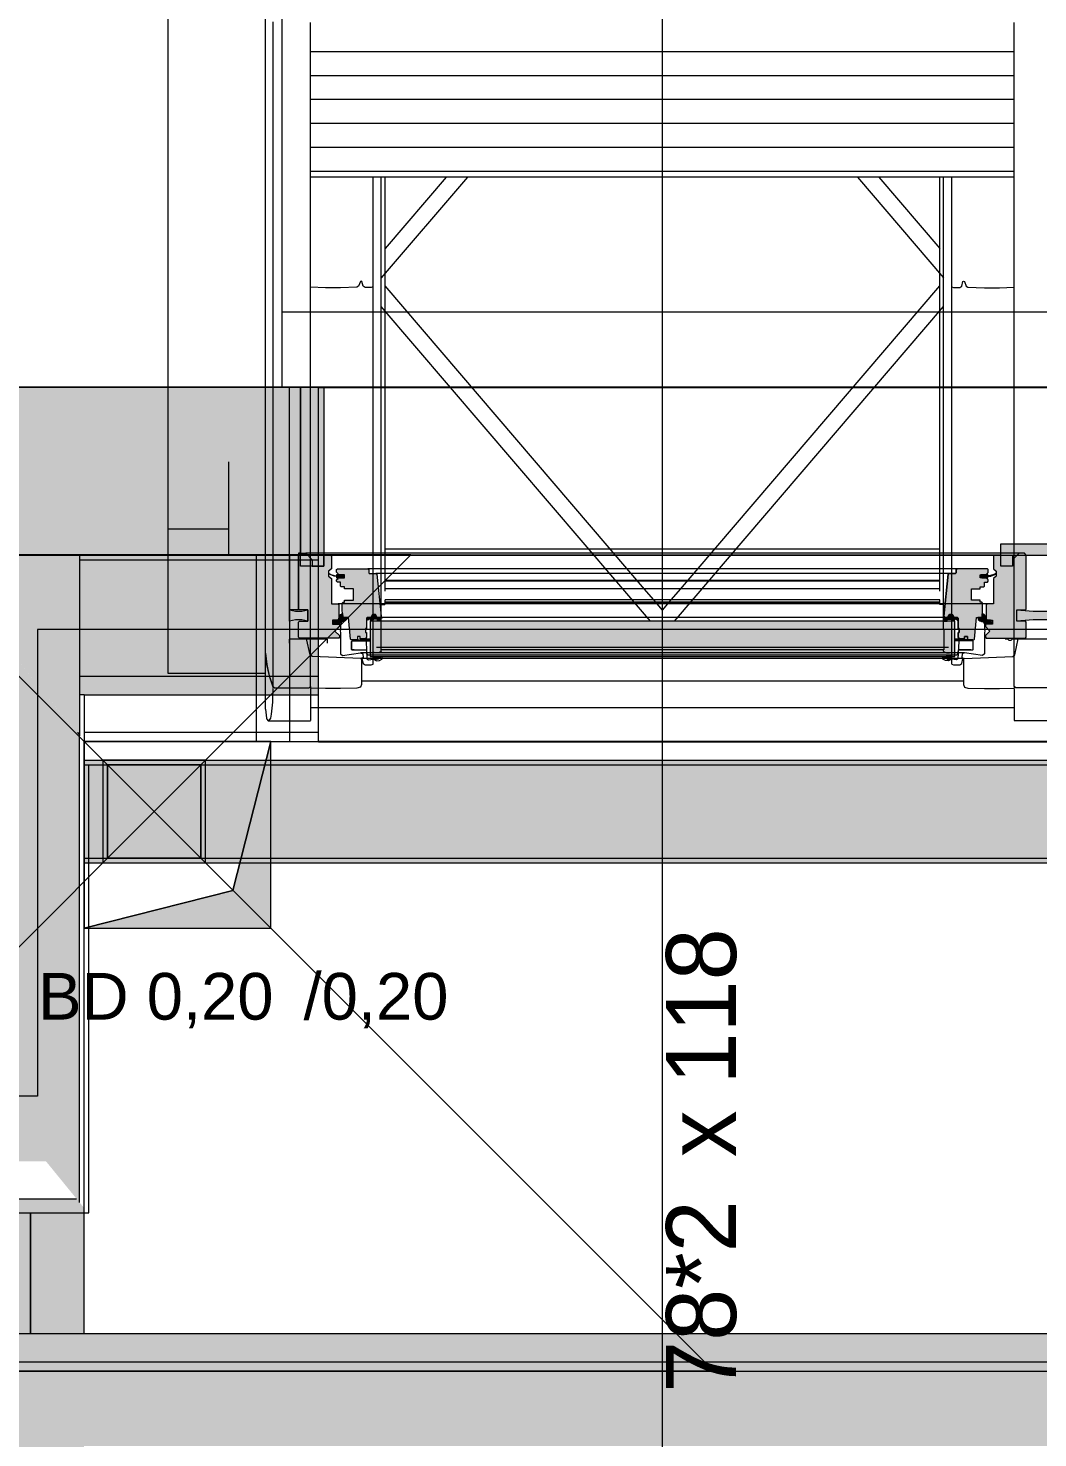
# Model space of a CAD drawing. Header units: metres. Extents: x -4 to 206, y -18 to 45.
# Drawn here: x 42.905 to 43.987, y -11.83 to -10.319 of the extents above; entities that cross this region are included whole.
import ezdxf

# ---------------------------------------------------------------- set-up
doc = ezdxf.new("R2010")
doc.units = ezdxf.units.M
doc.header["$MEASUREMENT"] = 0
for name, pattern in [('Achse', [0.004, 0.002, -0.001, 0, -0.001]), ('Baufluchtlinie', [0.013, 0.008, -0.005]), ('Grenzlinie', [0.008, 0.003, -0.005]), ('Schnittlinie', [0.006, 0.003, -0.0015, 0, -0.0015]), ('Strichlinie eng', [0.002, 0.0015, -0.0005]), ('UNSICHTBAR', [0.4, 0, -0.4])]:
    doc.linetypes.add(name, pattern=pattern)
for name, color, linetype in [('2._1.DG PP STG2_5_110 Wand Aussen', 7, 'Continuous'), ('2._1.DG PP STG2_5_140 Brüstung', 7, 'Continuous'), ('2._1.DG PP STG2_5_210 Decke', 7, 'Continuous'), ('2._1.DG PP STG2_5_220 Bodenaufbau', 7, 'Continuous'), ('2._1.DG PP STG2_5_220 Bodenaufbau - Außen_ Gefälle', 7, 'Continuous'), ('2._1.DG PP STG2_5_221 Bodenaufbau - Abdichtung', 7, 'Continuous'), ('2._1.DG PP STG2_5_221 Bodenaufbau - Terrassenbelag', 7, 'Continuous'), ('2._1.DG PP STG2_5_270 Deckendurchbruchsymbol', 7, 'Continuous'), ('2._1.DG PP STG2_5_310 Dachkonstruktion massiv', 7, 'Continuous'), ('2._1.DG PP STG2_5_325 Dachfenster', 7, 'Continuous'), ('2._1.DG PP STG2_5_611 Entwässerung', 7, 'Continuous')]:
    doc.layers.add(name, color=color, linetype=linetype)
doc.styles.add('ERSTELLTER_STIL_1', font='arial.ttf')
doc.styles.add('ERSTELLTER_STIL_2', font='')
doc.styles.get('ERSTELLTER_STIL_2').set_extended_font_data('Eurostile')

msp = doc.modelspace()

# ---------------------------------------------------------------- hatches: boundary and pattern name
at = {"layer": '2._1.DG PP STG2_5_110 Wand Aussen', "linetype": 'Continuous', "lineweight": 13, "true_color": 0x3f7f02}
msp.add_hatch(color=76, dxfattribs=at).paths.add_polyline_path([(42.835, -10.7037), (42.835, -10.8837), (43.2161, -10.8837), (43.2161, -10.7037)])
at = {"layer": '2._1.DG PP STG2_5_110 Wand Aussen', "linetype": 'Continuous', "lineweight": 13, "true_color": 0xff6400}
for points in [[(42.96, -10.8837), (42.84, -10.8837), (42.84, -10.8887), (42.96, -10.8887)], [(42.96, -10.8887), (42.84, -10.8887), (42.84, -10.9305), (42.9079, -11.0137), (42.96, -11.0137)], [(42.96, -11.0137), (43.2161, -11.0137), (43.2161, -10.8887), (42.96, -10.8887)], [(42.96, -11.5776), (42.96, -11.0776), (42.84, -10.9305), (42.84, -11.4305)], [(42.96, -11.0137), (42.9079, -11.0137), (42.9242, -11.0337), (42.96, -11.0337)], [(42.96, -11.0137), (42.96, -11.0337), (43.2161, -11.0337), (43.2161, -11.0137)], [(42.96, -11.0337), (42.9242, -11.0337), (42.9569, -11.0737), (42.96, -11.0737)], [(42.96, -11.0737), (42.9569, -11.0737), (42.96, -11.0776)], [(42.84, -11.5137), (42.9079, -11.5137), (42.84, -11.4305)], [(42.84, -11.5337), (42.9242, -11.5337), (42.9079, -11.5137), (42.84, -11.5137)]]:
    msp.add_hatch(color=30, dxfattribs=at).paths.add_polyline_path(points)
at = {"layer": '2._1.DG PP STG2_5_110 Wand Aussen', "linetype": 'Continuous', "lineweight": 0, "true_color": 0x373737}
msp.add_hatch(color=250, dxfattribs=at).paths.add_polyline_path([(42.96, -10.8887), (43.2161, -10.8887), (43.2161, -10.8837), (42.96, -10.8837)])
at = {"layer": '2._1.DG PP STG2_5_140 Brüstung', "linetype": 'Continuous', "lineweight": 13, "true_color": 0xb85600}
for points in [[(42.9569, -11.5737), (42.845, -11.5737), (42.845, -11.5837), (42.965, -11.5837)], [(42.965, -12.5143), (42.965, -11.5837), (42.845, -11.5837), (42.845, -12.5315)], [(48.165, -11.7187), (42.965, -11.7187), (42.965, -11.8387), (48.165, -11.8387)]]:
    msp.add_hatch(color=32, dxfattribs=at).paths.add_polyline_path(points)
at = {"layer": '2._1.DG PP STG2_5_270 Deckendurchbruchsymbol', "linetype": 'Continuous', "lineweight": 0, "true_color": 0x000000}
msp.add_hatch(color=18, dxfattribs=at).paths.add_polyline_path([(42.965, -11.2837), (43.165, -11.2837), (43.165, -11.0837), (43.1246, -11.2433)])
at = {"layer": '2._1.DG PP STG2_5_325 Dachfenster', "linetype": 'Continuous', "lineweight": 13, "true_color": 0x3f7f02}
msp.add_hatch(color=76, dxfattribs=at).paths.add_polyline_path([(43.1499, -10.8837), (43.185, -10.8837), (43.185, -10.7037), (43.1499, -10.7037)])
at = {"layer": '2._1.DG PP STG2_5_325 Dachfenster', "linetype": 'Continuous', "lineweight": 13, "true_color": 0xffaa00}
msp.add_hatch(color=40, dxfattribs=at).paths.add_polyline_path([(43.1971, -10.8817), (43.1971, -10.7837), (43.1971, -10.7037), (43.185, -10.7037), (43.185, -10.9426), (43.195, -10.9426), (43.195, -10.8817)])
at = {"layer": '2._1.DG PP STG2_5_325 Dachfenster', "linetype": 'Continuous', "lineweight": 0, "true_color": 0xfde9f1}
for points in [[(43.2221, -10.8957), (43.2221, -10.7837), (43.2221, -10.7037), (43.1971, -10.7037), (43.1971, -10.7837), (43.1971, -10.8957)], [(43.9477, -10.8958), (43.9602, -10.8958), (43.9602, -10.8842), (44.0398, -10.8842), (44.0398, -10.8958), (44.0523, -10.8958), (44.0523, -10.8717), (43.9477, -10.8717)]]:
    msp.add_hatch(color=7, dxfattribs=at).paths.add_polyline_path(points)
at = {"layer": '2._1.DG PP STG2_5_325 Dachfenster', "linetype": 'Continuous', "lineweight": 0, "true_color": 0x373737}
msp.add_hatch(color=250, dxfattribs=at).paths.add_polyline_path([(43.1499, -10.8837), (43.1499, -10.8887), (43.185, -10.8887), (43.185, -10.8837)])
at = {"layer": '2._1.DG PP STG2_5_325 Dachfenster', "linetype": 'Continuous', "lineweight": 13, "true_color": 0xff6400}
for points in [[(43.1499, -11.0137), (43.185, -11.0137), (43.185, -10.8887), (43.1499, -10.8887)], [(43.1499, -11.0337), (43.185, -11.0337), (43.185, -11.0137), (43.1499, -11.0137)]]:
    msp.add_hatch(color=30, dxfattribs=at).paths.add_polyline_path(points)
at = {"layer": '2._1.DG PP STG2_5_325 Dachfenster', "linetype": 'Continuous', "lineweight": 0, "true_color": 0xe7d9c5}
for points in [[(43.195, -10.9555), (43.195, -10.9718), (43.1959, -10.9727), (43.2379, -10.9727), (43.2388, -10.9718), (43.2388, -10.9701), (43.2339, -10.9652), (43.2388, -10.9603), (43.2388, -10.9587), (43.2379, -10.9578), (43.2311, -10.9578), (43.2311, -10.9535), (43.2372, -10.9535), (43.2381, -10.9526), (43.2381, -10.937), (43.2372, -10.9361), (43.2301, -10.9361), (43.2301, -10.9088), (43.2271, -10.9062), (43.2271, -10.901), (43.2301, -10.8984), (43.2301, -10.8846), (43.2292, -10.8837), (43.2221, -10.8837), (43.2221, -10.8957), (43.2096, -10.8957), (43.2096, -10.8887), (43.2026, -10.8817), (43.197, -10.8817), (43.195, -10.8837), (43.195, -10.9417), (43.1959, -10.9426), (43.205, -10.9426), (43.205, -10.9546), (43.1959, -10.9546)], [(43.975, -10.9555), (43.9741, -10.9546), (43.965, -10.9546), (43.965, -10.9426), (43.9741, -10.9426), (43.975, -10.9417), (43.975, -10.8837), (43.973, -10.8817), (43.9674, -10.8817), (43.9604, -10.8887), (43.9604, -10.8957), (43.9479, -10.8957), (43.9479, -10.8837), (43.9408, -10.8837), (43.9399, -10.8846), (43.9399, -10.8984), (43.9429, -10.901), (43.9429, -10.9062), (43.9399, -10.9088), (43.9399, -10.9361), (43.9328, -10.9361), (43.9319, -10.937), (43.9319, -10.9526), (43.9328, -10.9535), (43.9389, -10.9535), (43.9389, -10.9578), (43.9321, -10.9578), (43.9312, -10.9587), (43.9312, -10.9603), (43.9361, -10.9652), (43.9312, -10.9701), (43.9312, -10.9718), (43.9321, -10.9727), (43.9741, -10.9727), (43.975, -10.9718)], [(43.2359, -10.9026), (43.2372, -10.9039), (43.2372, -10.9048), (43.2443, -10.9048), (43.2443, -10.908), (43.2372, -10.908), (43.2372, -10.9089), (43.2357, -10.9104), (43.2357, -10.9119), (43.2366, -10.9128), (43.2398, -10.9128), (43.2398, -10.917), (43.2407, -10.9178), (43.2443, -10.9178), (43.2443, -10.9199), (43.2537, -10.9199), (43.2537, -10.9322), (43.2443, -10.9322), (43.2443, -10.9343), (43.2427, -10.9343), (43.2418, -10.9352), (43.2418, -10.9429), (43.2423, -10.9498), (43.2432, -10.9506), (43.2484, -10.9506), (43.2505, -10.9738), (43.2513, -10.9746), (43.2581, -10.9746), (43.2581, -10.9711), (43.2611, -10.9711), (43.2611, -10.9736), (43.2668, -10.9736), (43.2678, -10.9716), (43.2678, -10.9666), (43.2668, -10.9666), (43.2668, -10.9626), (43.2678, -10.9626), (43.2678, -10.9515), (43.2687, -10.9506), (43.2731, -10.9506), (43.2731, -10.9496), (43.2743, -10.9476), (43.2774, -10.9476), (43.2786, -10.9496), (43.2786, -10.9506), (43.2823, -10.9506), (43.2835, -10.9493), (43.2788, -10.9042), (43.2779, -10.9034), (43.2707, -10.9034), (43.2701, -10.9028), (43.2701, -10.8993), (43.2692, -10.8984), (43.2366, -10.8984), (43.2357, -10.8993), (43.2357, -10.9021)], [(43.9341, -10.9026), (43.9343, -10.9021), (43.9343, -10.8993), (43.9334, -10.8984), (43.9008, -10.8984), (43.8999, -10.8993), (43.8999, -10.9028), (43.8993, -10.9034), (43.8921, -10.9034), (43.8912, -10.9042), (43.8865, -10.9493), (43.8877, -10.9506), (43.8914, -10.9506), (43.8914, -10.9496), (43.8926, -10.9476), (43.8957, -10.9476), (43.8969, -10.9496), (43.8969, -10.9506), (43.9013, -10.9506), (43.9022, -10.9515), (43.9022, -10.9626), (43.9032, -10.9626), (43.9032, -10.9666), (43.9022, -10.9666), (43.9022, -10.9716), (43.9032, -10.9736), (43.9089, -10.9736), (43.9089, -10.9711), (43.9119, -10.9711), (43.9119, -10.9746), (43.9187, -10.9746), (43.9195, -10.9738), (43.9216, -10.9506), (43.9268, -10.9506), (43.9277, -10.9498), (43.9282, -10.9429), (43.9282, -10.9352), (43.9273, -10.9343), (43.9257, -10.9343), (43.9257, -10.9322), (43.9163, -10.9322), (43.9163, -10.9199), (43.9257, -10.9199), (43.9257, -10.9178), (43.9293, -10.9178), (43.9302, -10.917), (43.9302, -10.9128), (43.9334, -10.9128), (43.9343, -10.9119), (43.9343, -10.9104), (43.9328, -10.9089), (43.9328, -10.908), (43.9257, -10.908), (43.9257, -10.9048), (43.9328, -10.9048), (43.9328, -10.9039)]]:
    msp.add_hatch(color=254, dxfattribs=at).paths.add_polyline_path(points)
at = {"layer": '2._1.DG PP STG2_5_325 Dachfenster', "linetype": 'Continuous', "lineweight": 0, "true_color": 0xfed4e5}
for points in [[(43.2372, -10.9048), (43.2372, -10.9042), (43.2361, -10.9044), (43.2361, -10.906), (43.2332, -10.9055), (43.2296, -10.9044), (43.2276, -10.9033), (43.2271, -10.9034), (43.2294, -10.905), (43.2331, -10.9062), (43.2361, -10.9068), (43.2361, -10.9084), (43.2372, -10.9086), (43.2372, -10.908), (43.2426, -10.908), (43.2439, -10.9056), (43.2435, -10.9048)], [(43.9328, -10.9048), (43.9265, -10.9048), (43.9261, -10.9056), (43.9274, -10.908), (43.9328, -10.908), (43.9328, -10.9086), (43.9339, -10.9084), (43.9339, -10.9068), (43.9369, -10.9062), (43.9406, -10.905), (43.9427, -10.9037), (43.9427, -10.9032), (43.9404, -10.9044), (43.9368, -10.9055), (43.9339, -10.906), (43.9339, -10.9044), (43.9328, -10.9042)], [(43.185, -10.9426), (43.185, -10.9546), (43.1917, -10.9533), (43.1984, -10.9533), (43.205, -10.9546), (43.205, -10.9426), (43.1984, -10.9439), (43.1917, -10.9439)], [(43.2469, -10.9506), (43.2432, -10.9506), (43.2423, -10.9498), (43.2421, -10.9464), (43.2402, -10.9474), (43.2388, -10.9494), (43.2381, -10.9519), (43.2381, -10.9526), (43.2372, -10.9535), (43.2332, -10.9535), (43.2317, -10.9561), (43.2322, -10.9569), (43.2405, -10.9569), (43.2405, -10.9558), (43.2411, -10.9553), (43.2428, -10.955), (43.2449, -10.9544), (43.2464, -10.9528)], [(43.2688, -10.9536), (43.2704, -10.9517), (43.2709, -10.9517), (43.2724, -10.9546), (43.2732, -10.9528), (43.2742, -10.9546), (43.2751, -10.9524), (43.2796, -10.9523), (43.2796, -10.9532), (43.2795, -10.9537), (43.2795, -10.9545), (43.283, -10.9546), (43.2832, -10.954), (43.2831, -10.9532), (43.2828, -10.9525), (43.2828, -10.9517), (43.2842, -10.9514), (43.2843, -10.9507), (43.2823, -10.9506), (43.2786, -10.9506), (43.2786, -10.9496), (43.2774, -10.9476), (43.2743, -10.9476), (43.2731, -10.9496), (43.2731, -10.9506), (43.2703, -10.9506), (43.2683, -10.9533)], [(43.9012, -10.9536), (43.9017, -10.9535), (43.9, -10.9508), (43.8969, -10.9506), (43.8969, -10.9496), (43.8957, -10.9476), (43.8926, -10.9476), (43.8914, -10.9496), (43.8914, -10.9506), (43.8877, -10.9506), (43.886, -10.9503), (43.8857, -10.9513), (43.887, -10.9516), (43.8872, -10.9525), (43.8869, -10.9532), (43.8868, -10.954), (43.8869, -10.9545), (43.8903, -10.9546), (43.8905, -10.9537), (43.8904, -10.9532), (43.8902, -10.9527), (43.8946, -10.9523), (43.8958, -10.9546), (43.8964, -10.9528), (43.8976, -10.9546), (43.8991, -10.9517)], [(43.9231, -10.9506), (43.9236, -10.9528), (43.9251, -10.9544), (43.9272, -10.955), (43.9289, -10.9553), (43.9295, -10.9558), (43.9295, -10.9569), (43.9378, -10.9569), (43.9383, -10.9561), (43.9368, -10.9535), (43.9328, -10.9535), (43.9319, -10.9526), (43.9319, -10.9519), (43.9312, -10.9494), (43.9298, -10.9474), (43.9279, -10.9464), (43.9277, -10.9498), (43.9268, -10.9506)], [(43.965, -10.9426), (43.965, -10.9546), (43.9825, -10.9533), (44, -10.9533), (44, -10.9439), (43.9825, -10.9439)], [(43.2806, -10.9944), (43.2808, -10.9925), (43.2752, -10.9925), (43.2753, -10.9944), (43.2762, -10.9955), (43.278, -10.996), (43.2797, -10.9955)], [(43.8894, -10.9944), (43.8903, -10.9955), (43.892, -10.996), (43.8938, -10.9955), (43.8947, -10.9944), (43.8948, -10.9925), (43.8892, -10.9925)]]:
    msp.add_hatch(color=254, dxfattribs=at).paths.add_polyline_path(points)
at = {"layer": '2._1.DG PP STG2_5_325 Dachfenster', "linetype": 'Continuous', "lineweight": 13}
msp.add_hatch(color=4, dxfattribs=at).paths.add_polyline_path([(43.8983, -10.9545), (43.2717, -10.9545), (43.2717, -10.9925), (43.8983, -10.9925)])
at = {"layer": '2._1.DG PP STG2_5_611 Entwässerung', "linetype": 'Continuous', "lineweight": 0, "true_color": 0xffffff}
for points in [[(42.965, -11.1037), (42.965, -11.1087), (45.815, -11.1087), (45.815, -11.1037)], [(42.965, -11.1087), (42.965, -11.2087), (45.815, -11.2087), (45.815, -11.1087)], [(42.965, -11.2087), (42.965, -11.2137), (45.815, -11.2137), (45.815, -11.2087)]]:
    msp.add_hatch(color=7, dxfattribs=at).paths.add_polyline_path(points)

# ---------------------------------------------------------------- linework, layer by layer
at = {"layer": '2._1.DG PP STG2_5_110 Wand Aussen', "color": 7, "linetype": 'Continuous', "lineweight": 18, "ltscale": 1000}
for p, q in [((43.2161, -10.8837), (43.2161, -10.7037)), ((43.2161, -10.8837), (43.2161, -10.7037)), ((42.96, -10.8837), (42.84, -10.8837)), ((42.96, -10.8837), (42.84, -10.8837)), ((42.96, -10.8837), (43.2161, -10.8837))]:
    msp.add_line(p, q, dxfattribs=at)
at = {"layer": '2._1.DG PP STG2_5_110 Wand Aussen', "color": 7, "linetype": 'Continuous', "lineweight": 25, "ltscale": 1000}
for p, q in [((43.2161, -10.7037), (44.8731, -10.7037)), ((43.2161, -11.0837), (44.8731, -11.0837))]:
    msp.add_line(p, q, dxfattribs=at)
at = {"layer": '2._1.DG PP STG2_5_110 Wand Aussen', "color": 7, "linetype": 'Continuous', "lineweight": 13, "ltscale": 1000}
for p, q in [((42.96, -10.8837), (42.96, -10.8887)), ((42.96, -10.8837), (42.96, -10.8887)), ((42.96, -10.8887), (42.96, -11.0137)), ((42.96, -10.8887), (43.2161, -10.8887)), ((42.96, -10.8887), (42.96, -11.0137)), ((43.2161, -10.8887), (43.2161, -10.8837)), ((43.2161, -10.8887), (43.2161, -10.8837)), ((43.2161, -11.0137), (43.2161, -10.8887)), ((43.2161, -11.0137), (43.2161, -10.8887)), ((42.96, -11.0137), (42.96, -11.0337)), ((42.96, -11.0137), (42.96, -11.0337)), ((43.2161, -11.0337), (43.2161, -11.0137)), ((43.2161, -11.0337), (43.2161, -11.0137)), ((42.965, -11.0337), (42.96, -11.0337)), ((42.96, -11.0337), (42.96, -11.0737)), ((42.965, -11.0337), (42.96, -11.0337)), ((42.965, -11.0337), (42.965, -11.0737)), ((42.965, -11.0337), (43.2161, -11.0337)), ((42.965, -11.0337), (42.965, -11.0737)), ((43.2161, -11.0737), (43.2161, -11.0337)), ((43.2161, -11.0737), (43.2161, -11.0337)), ((42.96, -11.0737), (42.96, -11.0776)), ((42.965, -11.0737), (42.965, -11.0837)), ((42.965, -11.0737), (43.2161, -11.0737)), ((42.965, -11.0737), (42.965, -11.0837)), ((43.2161, -11.0837), (43.2161, -11.0737)), ((43.2161, -11.0837), (43.2161, -11.0737)), ((42.96, -11.5776), (42.96, -11.0776)), ((42.845, -11.5737), (42.9569, -11.5737))]:
    msp.add_line(p, q, dxfattribs=at)
at = {"layer": '2._1.DG PP STG2_5_110 Wand Aussen', "color": 1, "linetype": 'Strichlinie eng', "lineweight": 0, "ltscale": 1000}
msp.add_line((42.96, -11.0137), (43.2161, -11.0137), dxfattribs=at)
at = {"layer": '2._1.DG PP STG2_5_110 Wand Aussen', "color": 7, "linetype": 'Baufluchtlinie', "lineweight": 13, "ltscale": 1000}
msp.add_line((42.965, -11.5837), (42.965, -11.5837), dxfattribs=at)
msp.add_line((42.965, -11.5837), (42.965, -11.5837), dxfattribs=at)
at = {"layer": '2._1.DG PP STG2_5_110 Wand Aussen', "color": 7, "linetype": 'Continuous', "lineweight": 18, "ltscale": 1000, "flags": 128}
msp.add_lwpolyline([(43.2161, -10.7037), (42.655, -10.7037)], dxfattribs=at)
at = {"layer": '2._1.DG PP STG2_5_110 Wand Aussen', "color": 7, "linetype": 'Continuous', "lineweight": 13, "ltscale": 1000, "flags": 128}
for points in [[(42.965, -11.0837), (43.2161, -11.0837)], [(42.965, -11.5837), (42.965, -11.0837)]]:
    msp.add_lwpolyline(points, dxfattribs=at)
at = {"layer": '2._1.DG PP STG2_5_140 Brüstung', "color": 7, "linetype": 'Baufluchtlinie', "lineweight": 13, "ltscale": 1000, "flags": 128}
for points in [[(42.965, -11.7187), (42.965, -11.5837)], [(48.165, -11.7187), (42.965, -11.7187)]]:
    msp.add_lwpolyline(points, dxfattribs=at)
at = {"layer": '2._1.DG PP STG2_5_210 Decke', "color": 7, "linetype": 'Continuous', "lineweight": 13, "ltscale": 1000, "true_color": 0xf4f4f4, "flags": 128}
for points in [[(33.485, -1.9936), (33.4967, -11.3837), (42.835, -11.3837), (42.835, -10.8837), (45.685, -10.8837), (45.685, -9.9837), (52.0258, -9.9837), (52.06, -1.993), (52.0632, -1.4987), (45.765, -1.4987), (45.765, -3.9237), (43.155, -3.9237), (43.155, -5.8737), (41.175, -5.8737), (41.175, -3.9237), (38.605, -3.9237), (38.605, -1.4987), (33.485, -1.4987)], [(33.7568, -11.4636), (33.759, -13.2537), (37.385, -13.2537), (37.385, -12.6087), (42.5891, -12.6087), (42.885, -12.5662), (42.885, -11.7587), (48.205, -11.7587), (48.205, -11.1337), (51.7609, -11.1337), (51.7654, -10.0637), (45.765, -10.0637), (45.765, -10.9637), (42.915, -10.9637), (42.915, -11.4636)]]:
    msp.add_lwpolyline(points, close=True, dxfattribs=at)
at = {"layer": '2._1.DG PP STG2_5_220 Bodenaufbau', "color": 7, "linetype": 'Continuous', "lineweight": 13, "ltscale": 1000, "true_color": 0xf4f4f4, "flags": 128}
msp.add_lwpolyline([(38.425, -1.6787), (33.6646, -1.6787), (33.6765, -11.2037), (42.655, -11.2037), (42.655, -10.7037), (45.505, -10.7037), (45.505, -9.8037), (51.8466, -9.8037), (51.8814, -1.6787), (45.945, -1.6787), (45.945, -4.1037), (43.335, -4.1037), (43.335, -6.0537), (40.995, -6.0537), (40.995, -4.1037), (38.425, -4.1037)], close=True, dxfattribs=at)
at = {"layer": '2._1.DG PP STG2_5_220 Bodenaufbau - Außen_ Gefälle', "color": 7, "linetype": 'Continuous', "lineweight": 13, "ltscale": 1000, "true_color": 0xf4f4f4, "flags": 128}
for points in [[(33.7568, -11.4637), (33.759, -13.2137), (37.345, -13.2137), (37.345, -12.5687), (39.935, -12.5687), (39.935, -12.5987), (42.3187, -12.5987), (42.875, -12.5188), (42.875, -11.7487), (45.815, -11.7487), (48.195, -11.7487), (48.195, -11.1237), (51.7609, -11.1237), (51.7654, -10.0637), (45.765, -10.0637), (45.765, -10.9637), (42.915, -10.9637), (42.915, -11.4637)], [(33.759, -13.2437), (37.145, -13.2437), (37.145, -12.5987), (39.935, -12.5987), (42.389, -12.5987), (42.875, -12.5289), (42.875, -11.7487), (45.815, -11.7487), (48.195, -11.7487), (48.195, -11.1237), (51.7609, -11.1237), (51.7654, -10.0637), (45.765, -10.0637), (45.765, -10.9637), (42.915, -10.9637), (42.915, -11.4636), (33.7568, -11.4636)]]:
    msp.add_lwpolyline(points, close=True, dxfattribs=at)
at = {"layer": '2._1.DG PP STG2_5_221 Bodenaufbau - Abdichtung', "color": 171, "linetype": 'Schnittlinie', "lineweight": 13, "ltscale": 1000, "true_color": 0x6c6cff, "flags": 128}
for points in [[(43.3153, -10.8834), (42.835, -10.8834)], [(42.835, -10.8837), (43.315, -10.8837)], [(43.04, -11.1587), (43.315, -10.8837)], [(43.315, -10.8837), (43.04, -11.1587)], [(43.315, -10.8837), (45.685, -10.8837)], [(43.04, -11.1587), (42.835, -10.9537)], [(42.835, -10.9537), (43.04, -11.1587)], [(42.835, -11.3637), (43.04, -11.1587)], [(43.04, -11.1587), (42.835, -11.3637)], [(43.64, -11.7587), (43.04, -11.1587)], [(43.04, -11.1587), (43.64, -11.7587)], [(43.64, -11.7587), (42.885, -11.7587)], [(47.147, -11.7587), (43.64, -11.7587)]]:
    msp.add_lwpolyline(points, dxfattribs=at)
at = {"layer": '2._1.DG PP STG2_5_221 Bodenaufbau - Terrassenbelag', "color": 7, "linetype": 'Continuous', "lineweight": 18, "ltscale": 1000, "flags": 128}
for points in [[(42.97, -11.1087), (45.82, -11.1087)], [(42.97, -11.5887), (42.97, -11.1087)], [(41.4963, -11.5887), (42.9075, -11.5887)], [(42.9075, -11.7187), (42.9075, -11.5887)], [(42.9075, -11.5887), (42.97, -11.5887)], [(42.9075, -11.5887), (42.9075, -11.7187)], [(42.9075, -11.7187), (42.845, -11.7187)], [(47.147, -11.7187), (42.9075, -11.7187)]]:
    msp.add_lwpolyline(points, dxfattribs=at)
at = {"layer": '2._1.DG PP STG2_5_270 Deckendurchbruchsymbol', "color": 7, "linetype": 'Continuous', "lineweight": 13, "ltscale": 1000, "flags": 128}
for points in [[(43.1246, -11.2433), (43.165, -11.0837), (42.965, -11.0837), (42.965, -11.2837)], [(42.965, -11.2837), (43.165, -11.2837), (43.165, -11.0837), (43.1246, -11.2433)]]:
    msp.add_lwpolyline(points, close=True, dxfattribs=at)
at = {"layer": '2._1.DG PP STG2_5_310 Dachkonstruktion massiv', "color": 8, "linetype": 'Schnittlinie', "lineweight": 13, "ltscale": 1000}
msp.add_line((44.8731, -10.6234), (43.1769, -10.6234), dxfattribs=at)
at = {"layer": '2._1.DG PP STG2_5_310 Dachkonstruktion massiv', "color": 8, "linetype": 'Schnittlinie', "lineweight": 13, "ltscale": 1000, "flags": 128}
msp.add_lwpolyline([(43.1769, -9.4809), (43.1769, -10.7037)], dxfattribs=at)
at = {"layer": '2._1.DG PP STG2_5_325 Dachfenster', "color": 7, "linetype": 'Continuous', "lineweight": 13, "ltscale": 1000}
for p, q in [((43.585, -11.894), (43.585, -9.822)), ((43.1499, -10.8887), (43.185, -10.8887)), ((43.2338, -10.9569), (43.2386, -10.9569)), ((43.2386, -10.9569), (43.2398, -10.958)), ((43.2398, -10.9635), (43.2395, -10.9652)), ((43.2395, -10.9652), (43.2398, -10.9669)), ((43.2398, -10.958), (43.2398, -10.9635)), ((43.2398, -10.9669), (43.2398, -10.9896)), ((43.9314, -10.9569), (43.9302, -10.958)), ((43.9302, -10.958), (43.9302, -10.9635)), ((43.9302, -10.9635), (43.9305, -10.9652)), ((43.9305, -10.9652), (43.9302, -10.9669)), ((43.9302, -10.9669), (43.9302, -10.9896)), ((43.9362, -10.9569), (43.9314, -10.9569)), ((43.185, -10.9738), (43.1854, -10.9734)), ((43.185, -10.9783), (43.185, -10.9738)), ((43.1854, -10.9734), (43.2252, -10.9734)), ((43.2073, -10.9906), (43.2035, -10.9734)), ((43.2252, -10.9734), (43.2257, -10.9738)), ((43.2257, -10.9738), (43.2257, -10.9783)), ((43.2517, -10.9764), (43.2523, -10.9758)), ((43.2517, -10.985), (43.2517, -10.9764)), ((43.2523, -10.9758), (43.2667, -10.9758)), ((43.2667, -10.9758), (43.2674, -10.9764)), ((43.2674, -10.9764), (43.2682, -10.995)), ((43.9026, -10.9764), (43.9018, -10.995)), ((43.9033, -10.9758), (43.9026, -10.9764)), ((43.9177, -10.9758), (43.9033, -10.9758)), ((43.9183, -10.9764), (43.9177, -10.9758)), ((43.9183, -10.985), (43.9183, -10.9764)), ((43.9525, -10.9734), (43.9549, -10.9734)), ((43.9549, -10.9734), (43.9565, -10.9748)), ((43.9565, -10.9748), (43.9587, -10.9748)), ((43.9587, -10.9748), (43.9603, -10.9734)), ((43.9603, -10.9734), (43.9982, -10.9734)), ((43.9627, -10.9906), (43.9665, -10.9734)), ((43.2094, -10.9924), (43.2073, -10.9906)), ((43.2616, -10.9947), (43.2094, -10.9924)), ((43.2398, -10.9896), (43.2419, -10.9913)), ((43.2419, -10.9913), (43.2613, -10.9886)), ((43.2521, -10.9854), (43.2517, -10.985)), ((43.2545, -10.9854), (43.2521, -10.9854)), ((43.2613, -10.9886), (43.2638, -10.9897)), ((43.264, -10.9934), (43.2616, -10.9947)), ((43.2638, -10.9897), (43.264, -10.9934)), ((43.2682, -10.995), (43.2698, -10.9962)), ((43.2698, -10.9962), (43.2747, -10.9954)), ((43.2747, -10.9954), (43.2751, -10.9954)), ((43.2751, -10.9954), (43.2784, -10.997)), ((43.2784, -10.997), (43.2815, -10.9969)), ((43.2826, -10.9931), (43.2808, -10.9943)), ((43.2815, -10.9969), (43.2843, -10.9953)), ((43.284, -10.993), (43.2826, -10.9931)), ((43.2848, -10.9941), (43.284, -10.993)), ((43.2843, -10.9953), (43.2848, -10.9941)), ((43.8852, -10.9941), (43.886, -10.993)), ((43.8857, -10.9953), (43.8852, -10.9941)), ((43.8885, -10.9969), (43.8857, -10.9953)), ((43.886, -10.993), (43.8874, -10.9931)), ((43.8874, -10.9931), (43.8892, -10.9943)), ((43.8916, -10.997), (43.8885, -10.9969)), ((43.8949, -10.9954), (43.8916, -10.997)), ((43.8953, -10.9954), (43.8949, -10.9954)), ((43.9002, -10.9962), (43.8953, -10.9954)), ((43.9018, -10.995), (43.9002, -10.9962)), ((43.9062, -10.9897), (43.906, -10.9934)), ((43.906, -10.9934), (43.9084, -10.9947)), ((43.9087, -10.9886), (43.9062, -10.9897)), ((43.9084, -10.9947), (43.9606, -10.9924)), ((43.9281, -10.9913), (43.9087, -10.9886)), ((43.9155, -10.9854), (43.9179, -10.9854)), ((43.9179, -10.9854), (43.9183, -10.985)), ((43.9302, -10.9896), (43.9281, -10.9913)), ((43.9606, -10.9924), (43.9627, -10.9906)), ((43.1499, -11.0337), (43.185, -11.0337)), ((43.1499, -11.0737), (43.185, -11.0737))]:
    msp.add_line(p, q, dxfattribs=at)
at = {"layer": '2._1.DG PP STG2_5_325 Dachfenster', "color": 7, "linetype": 'Continuous', "lineweight": 18, "ltscale": 1000}
for p, q in [((43.185, -10.7037), (43.2221, -10.7037)), ((43.185, -10.8837), (43.185, -10.7037)), ((43.1499, -10.8837), (43.185, -10.8837)), ((43.185, -10.8837), (43.185, -11.0837)), ((43.9674, -10.8817), (43.2026, -10.8817)), ((43.9408, -10.8837), (43.2292, -10.8837)), ((43.9008, -10.8984), (43.2692, -10.8984)), ((43.8921, -10.9034), (43.2779, -10.9034)), ((43.9328, -10.9361), (43.2372, -10.9361)), ((43.284, -10.9503), (43.886, -10.9503)), ((43.965, -10.9426), (43.9825, -10.9439)), ((43.965, -10.9546), (43.965, -10.9426)), ((43.9825, -10.9533), (43.965, -10.9546)), ((43.9825, -10.9439), (44, -10.9439)), ((44, -10.9533), (43.9825, -10.9533)), ((43.2581, -10.9746), (43.2717, -10.9746)), ((43.2667, -10.9758), (43.2717, -10.9758)), ((43.2668, -10.9736), (43.2717, -10.9736)), ((43.8916, -10.9828), (43.2784, -10.9828)), ((43.8983, -10.9736), (43.9032, -10.9736)), ((43.9119, -10.9746), (43.8983, -10.9746)), ((43.9033, -10.9758), (43.8983, -10.9758)), ((43.2545, -10.9854), (43.2677, -10.9854)), ((43.9087, -10.9886), (43.2613, -10.9886)), ((43.9084, -10.9947), (43.2616, -10.9947)), ((43.2721, -10.9907), (43.8979, -10.9907)), ((43.9155, -10.9854), (43.9023, -10.9854))]:
    msp.add_line(p, q, dxfattribs=at)
at = {"layer": '2._1.DG PP STG2_5_325 Dachfenster', "color": 1, "linetype": 'Strichlinie eng', "lineweight": 0, "ltscale": 1000}
msp.add_line((43.1499, -11.0137), (43.185, -11.0137), dxfattribs=at)
at = {"layer": '2._1.DG PP STG2_5_325 Dachfenster', "color": 253, "linetype": 'Schnittlinie', "lineweight": 13, "ltscale": 1000, "true_color": 0x9f9f9f, "flags": 128}
for points in [[(43.055, -10.8558), (43.055, -10.1932)], [(43.1595, -10.989), (43.1595, -10.2773)], [(43.1675, -11.0251), (43.1675, -10.312)], [(43.2078, -11.0248), (43.2078, -10.3127)], [(43.9622, -11.0248), (43.9622, -10.3127)], [(43.9622, -10.3442), (43.2078, -10.3442)], [(43.9622, -10.3699), (43.2078, -10.3699)], [(43.9622, -10.3955), (43.2078, -10.3955)], [(43.9622, -10.4212), (43.2078, -10.4212)], [(43.9622, -10.4469), (43.2078, -10.4469)], [(43.9622, -10.4726), (43.2078, -10.4726)], [(43.9622, -10.4785), (43.2078, -10.4785)], [(43.2748, -11.0008), (43.2748, -10.5964), (43.2748, -10.4785)], [(43.2836, -10.9633), (43.2836, -10.4785)], [(43.376, -10.4785), (43.2836, -10.5866)], [(43.353, -10.4785), (43.2876, -10.555)], [(43.2877, -10.9224), (43.2877, -10.4785)], [(43.7941, -10.4785), (43.8864, -10.5866)], [(43.817, -10.4785), (43.8825, -10.555)], [(43.8823, -10.9224), (43.8823, -10.4785)], [(43.8864, -10.9633), (43.8864, -10.4785)], [(43.8952, -11.0008), (43.8952, -10.5964), (43.8952, -10.4785)], [(43.2613, -10.5904), (43.2593, -10.5955)], [(43.2621, -10.5902), (43.2613, -10.5904)], [(43.2629, -10.5904), (43.2621, -10.5902)], [(43.2642, -10.5956), (43.2629, -10.5904)], [(43.9058, -10.5956), (43.9071, -10.5904)], [(43.9071, -10.5904), (43.9079, -10.5902)], [(43.9079, -10.5902), (43.9087, -10.5904)], [(43.9087, -10.5904), (43.9107, -10.5955)], [(43.2575, -10.5966), (43.2399, -10.5972), (43.2237, -10.5972), (43.2078, -10.5967)], [(43.2593, -10.5955), (43.2575, -10.5966)], [(43.2663, -10.5969), (43.2642, -10.5956)], [(43.2748, -10.5964), (43.2729, -10.5969), (43.2663, -10.5969)], [(43.585, -10.9427), (43.5758, -10.9319), (43.5679, -10.9227), (43.2876, -10.595)], [(43.585, -10.9427), (43.5943, -10.9319), (43.6021, -10.9227), (43.8825, -10.595)], [(43.8952, -10.5964), (43.8971, -10.5969), (43.9037, -10.5969)], [(43.9037, -10.5969), (43.9058, -10.5956)], [(43.9107, -10.5955), (43.9125, -10.5966)], [(43.9125, -10.5966), (43.9301, -10.5972), (43.9463, -10.5972), (43.9622, -10.5967)], [(43.5722, -10.9546), (43.2836, -10.6172)], [(43.5978, -10.9546), (43.8864, -10.6172)], [(43.055, -10.8558), (43.12, -10.8558)], [(43.055, -11.0108), (43.055, -10.8558)], [(43.8823, -10.8773), (43.2877, -10.8773)], [(43.8823, -10.911), (43.2877, -10.911)], [(43.8823, -10.9118), (43.2877, -10.9118)], [(43.8823, -10.9199), (43.2877, -10.9199)], [(43.2836, -10.9369), (43.2875, -10.9369)], [(43.8825, -10.9319), (43.2876, -10.9319)], [(43.2877, -10.9366), (43.2877, -10.9319)], [(43.8823, -10.9341), (43.2877, -10.9341)], [(43.8823, -10.9358), (43.2877, -10.9358)], [(43.8823, -10.9366), (43.8823, -10.9319)], [(43.8864, -10.9369), (43.8825, -10.9369)], [(43.8864, -10.9546), (43.2836, -10.9546)], [(43.8864, -10.9547), (43.2836, -10.9547)], [(43.2835, -10.9852), (43.2835, -10.9746), (43.2835, -10.9703), (43.2835, -10.9653), (43.2835, -10.9644), (43.2835, -10.9636)], [(43.8865, -10.9636), (43.8865, -10.9644), (43.8865, -10.9653), (43.8865, -10.9703), (43.8865, -10.9746), (43.8865, -10.9852)], [(43.1593, -10.989), (43.1606, -11.0012), (43.1633, -11.0132), (43.1673, -11.0251), (43.1678, -11.0262)], [(43.1593, -11.049), (43.1593, -10.989)], [(43.1595, -10.989), (43.1608, -11.0012), (43.1635, -11.0132), (43.1675, -11.0251)], [(43.2614, -10.9947), (43.2621, -10.9946)], [(43.2621, -10.9946), (43.2629, -10.9948)], [(43.2623, -10.9946), (43.2623, -11.0225)], [(43.2629, -10.9948), (43.2642, -11)], [(43.2642, -11), (43.2663, -11.0013)], [(43.2772, -10.9886), (43.2748, -10.9878)], [(43.2803, -10.9886), (43.2772, -10.9886)], [(43.2831, -10.9874), (43.2803, -10.9886)], [(43.2836, -10.9866), (43.2831, -10.9874)], [(43.8865, -10.9854), (43.2835, -10.9854)], [(43.2836, -10.9866), (43.2836, -10.9854)], [(43.8864, -10.9866), (43.8864, -10.9854)], [(43.8864, -10.9866), (43.8869, -10.9874)], [(43.8869, -10.9874), (43.8897, -10.9886)], [(43.8897, -10.9886), (43.8928, -10.9886)], [(43.8928, -10.9886), (43.8952, -10.9878)], [(43.9037, -11.0013), (43.9058, -11)], [(43.9058, -11), (43.9071, -10.9948)], [(43.9071, -10.9948), (43.9079, -10.9946)], [(43.9077, -10.9946), (43.9077, -11.0225)], [(43.9079, -10.9946), (43.9086, -10.9947)], [(43.1593, -11.0108), (43.055, -11.0108)], [(43.2663, -11.0013), (43.2729, -11.0013), (43.2748, -11.0008)], [(43.8952, -11.0008), (43.8971, -11.0013), (43.9037, -11.0013)], [(43.1593, -11.049), (43.1601, -11.0554), (43.1606, -11.0585), (43.161, -11.0596), (43.1623, -11.0614), (43.1633, -11.061), (43.165, -11.0585), (43.166, -11.0542), (43.1672, -11.0415), (43.1673, -11.0383), (43.1678, -11.0266)], [(43.1675, -11.0251), (43.1693, -11.026)], [(43.1693, -11.026), (43.2061, -11.026)], [(43.2061, -11.026), (43.2078, -11.0248)], [(43.2078, -11.0248), (43.2078, -11.0262)], [(43.2613, -11.0253), (43.2575, -11.0263), (43.2399, -11.0269), (43.2237, -11.0269), (43.2078, -11.0264)], [(43.2078, -11.0266), (43.2078, -11.0415), (43.2078, -11.0542), (43.2078, -11.0585), (43.2078, -11.0609)], [(43.2623, -11.0225), (43.2613, -11.0253)], [(43.9077, -11.019), (43.2623, -11.019)], [(43.9077, -11.0225), (43.9087, -11.0253)], [(43.9087, -11.0253), (43.9125, -11.0263), (43.9301, -11.0269), (43.9463, -11.0269), (43.9622, -11.0264)], [(43.9639, -11.026), (43.9622, -11.0248)], [(43.9622, -11.0248), (43.9622, -11.0262)], [(43.9622, -11.0266), (43.9622, -11.0415), (43.9622, -11.0542), (43.9622, -11.0585), (43.9622, -11.0609)], [(44.0361, -11.026), (43.9993, -11.026), (43.9639, -11.026)], [(43.2078, -11.0471), (43.9622, -11.0471)], [(43.1623, -11.0614), (43.2078, -11.0614)], [(44.0378, -11.0614), (43.9923, -11.0614), (43.9622, -11.0614)]]:
    msp.add_lwpolyline(points, dxfattribs=at)
at = {"layer": '2._1.DG PP STG2_5_325 Dachfenster', "color": 255, "linetype": 'UNSICHTBAR', "lineweight": 13, "ltscale": 1000, "flags": 128}
for points in [[(43.12, -10.8837), (43.12, -10.1892)], [(43.1595, -10.8837), (43.12, -10.8837)]]:
    msp.add_lwpolyline(points, dxfattribs=at)
at = {"layer": '2._1.DG PP STG2_5_325 Dachfenster', "color": 7, "linetype": 'Continuous', "lineweight": 18, "ltscale": 1000, "flags": 128}
msp.add_lwpolyline([(43.185, -10.7037), (43.1499, -10.7037)], dxfattribs=at)
for points in [[(43.1971, -10.8817), (43.195, -10.8817), (43.195, -10.9426), (43.185, -10.9426), (43.185, -10.7037), (43.1971, -10.7037), (43.1971, -10.7837)], [(43.2221, -10.8957), (43.1971, -10.8957), (43.1971, -10.7837), (43.1971, -10.7037), (43.2221, -10.7037), (43.2221, -10.7837)], [(43.9477, -10.8958), (43.9477, -10.8717), (44.0523, -10.8717), (44.0523, -10.8958), (44.0398, -10.8958), (44.0398, -10.8842), (43.9602, -10.8842), (43.9602, -10.8958)], [(43.2372, -10.9048), (43.2435, -10.9048), (43.2439, -10.9056), (43.2426, -10.908), (43.2372, -10.908), (43.2372, -10.9086), (43.2361, -10.9084), (43.2361, -10.9068), (43.2331, -10.9062), (43.2294, -10.905), (43.2273, -10.9037), (43.2273, -10.9032), (43.2296, -10.9044), (43.2332, -10.9055), (43.2361, -10.906), (43.2361, -10.9044), (43.2372, -10.9042)], [(43.9183, -10.985), (43.9183, -10.9764), (43.9177, -10.9758), (43.9177, -10.9746), (43.9119, -10.9746), (43.9119, -10.9711), (43.9089, -10.9711), (43.9089, -10.9736), (43.9032, -10.9736), (43.9022, -10.9716), (43.9022, -10.9666), (43.9032, -10.9666), (43.9032, -10.9626), (43.9022, -10.9626), (43.9022, -10.9515), (43.9013, -10.9506), (43.8969, -10.9506), (43.8969, -10.9496), (43.8957, -10.9476), (43.8926, -10.9476), (43.8914, -10.9496), (43.8914, -10.9506), (43.8877, -10.9506), (43.8865, -10.9493), (43.8912, -10.9042), (43.8921, -10.9034), (43.8993, -10.9034), (43.8999, -10.9028), (43.8999, -10.8993), (43.9008, -10.8984), (43.2692, -10.8984), (43.2701, -10.8993), (43.2701, -10.9028), (43.2707, -10.9034), (43.2779, -10.9034), (43.2788, -10.9042), (43.2835, -10.9493), (43.2823, -10.9506), (43.2786, -10.9506), (43.2786, -10.9496), (43.2774, -10.9476), (43.2743, -10.9476), (43.2731, -10.9496), (43.2731, -10.9506), (43.2687, -10.9506), (43.2678, -10.9515), (43.2678, -10.9626), (43.2668, -10.9626), (43.2668, -10.9666), (43.2678, -10.9666), (43.2678, -10.9716), (43.2668, -10.9736), (43.2611, -10.9736), (43.2611, -10.9711), (43.2581, -10.9711), (43.2581, -10.9746), (43.2523, -10.9746), (43.2523, -10.9758), (43.2517, -10.9764), (43.2517, -10.985), (43.2521, -10.9854), (43.2677, -10.9854), (43.2678, -10.9887), (43.2689, -10.9907), (43.9011, -10.9907), (43.9022, -10.9887), (43.9023, -10.9854), (43.9155, -10.9854), (43.9179, -10.9854)], [(43.9328, -10.9048), (43.9265, -10.9048), (43.9261, -10.9056), (43.9274, -10.908), (43.9328, -10.908), (43.9328, -10.9086), (43.9339, -10.9084), (43.9339, -10.9068), (43.9369, -10.9062), (43.9406, -10.905), (43.9427, -10.9037), (43.9427, -10.9032), (43.9404, -10.9044), (43.9368, -10.9055), (43.9339, -10.906), (43.9339, -10.9044), (43.9328, -10.9042)], [(43.185, -10.9426), (43.1917, -10.9439), (43.1984, -10.9439), (43.205, -10.9426), (43.205, -10.9546), (43.1984, -10.9533), (43.1917, -10.9533), (43.185, -10.9546)], [(43.2469, -10.9506), (43.2464, -10.9528), (43.2449, -10.9544), (43.2428, -10.955), (43.2411, -10.9553), (43.2405, -10.9558), (43.2405, -10.9569), (43.2322, -10.9569), (43.2317, -10.9561), (43.2332, -10.9535), (43.2372, -10.9535), (43.2381, -10.9526), (43.2381, -10.9519), (43.2388, -10.9494), (43.2402, -10.9474), (43.2421, -10.9464), (43.2423, -10.9498), (43.2432, -10.9506)], [(43.2688, -10.9536), (43.2683, -10.9535), (43.27, -10.9508), (43.2731, -10.9506), (43.2731, -10.9496), (43.2743, -10.9476), (43.2774, -10.9476), (43.2786, -10.9496), (43.2786, -10.9506), (43.2823, -10.9506), (43.284, -10.9503), (43.2843, -10.9513), (43.283, -10.9516), (43.2828, -10.9525), (43.2831, -10.9532), (43.2832, -10.954), (43.2831, -10.9545), (43.2797, -10.9546), (43.2795, -10.9537), (43.2796, -10.9532), (43.2798, -10.9527), (43.2754, -10.9523), (43.2742, -10.9546), (43.2736, -10.9528), (43.2724, -10.9546), (43.2709, -10.9517), (43.2704, -10.9517)], [(43.8983, -10.9545), (43.2717, -10.9545), (43.2717, -10.9925), (43.8983, -10.9925)], [(43.9012, -10.9536), (43.9017, -10.9535), (43.9, -10.9508), (43.8969, -10.9506), (43.8969, -10.9496), (43.8957, -10.9476), (43.8926, -10.9476), (43.8914, -10.9496), (43.8914, -10.9506), (43.8877, -10.9506), (43.886, -10.9503), (43.8857, -10.9513), (43.887, -10.9516), (43.8872, -10.9525), (43.8869, -10.9532), (43.8868, -10.954), (43.8869, -10.9545), (43.8903, -10.9546), (43.8905, -10.9537), (43.8904, -10.9532), (43.8902, -10.9527), (43.8946, -10.9523), (43.8958, -10.9546), (43.8964, -10.9528), (43.8976, -10.9546), (43.8991, -10.9517)], [(43.9231, -10.9506), (43.9236, -10.9528), (43.9251, -10.9544), (43.9272, -10.955), (43.9289, -10.9553), (43.9295, -10.9558), (43.9295, -10.9569), (43.9378, -10.9569), (43.9383, -10.9561), (43.9368, -10.9535), (43.9328, -10.9535), (43.9319, -10.9526), (43.9319, -10.9519), (43.9312, -10.9494), (43.9298, -10.9474), (43.9279, -10.9464), (43.9277, -10.9498), (43.9268, -10.9506)], [(43.2806, -10.9944), (43.2797, -10.9955), (43.278, -10.996), (43.2762, -10.9955), (43.2753, -10.9944), (43.2752, -10.9925), (43.2808, -10.9925)], [(43.8894, -10.9944), (43.8903, -10.9955), (43.892, -10.996), (43.8938, -10.9955), (43.8947, -10.9944), (43.8948, -10.9925), (43.8892, -10.9925)]]:
    msp.add_lwpolyline(points, close=True, dxfattribs=at)
at = {"layer": '2._1.DG PP STG2_5_325 Dachfenster', "color": 7, "linetype": 'Continuous', "lineweight": 13, "ltscale": 1000, "flags": 128}
for points in [[(43.1499, -10.8887), (43.1499, -10.8837)], [(43.1499, -11.0137), (43.1499, -10.8887)], [(43.1499, -11.0337), (43.1499, -11.0137)], [(43.1499, -11.0737), (43.1499, -11.0337)], [(43.1499, -11.0837), (43.1499, -11.0737)], [(43.1499, -11.0837), (43.185, -11.0837)]]:
    msp.add_lwpolyline(points, dxfattribs=at)
for points in [[(43.195, -10.9555), (43.1959, -10.9546), (43.205, -10.9546), (43.205, -10.9426), (43.1959, -10.9426), (43.195, -10.9417), (43.195, -10.8837), (43.197, -10.8817), (43.2026, -10.8817), (43.2096, -10.8887), (43.2096, -10.8957), (43.2221, -10.8957), (43.2221, -10.8837), (43.2292, -10.8837), (43.2301, -10.8846), (43.2301, -10.8984), (43.2271, -10.901), (43.2271, -10.9062), (43.2301, -10.9088), (43.2301, -10.9361), (43.2372, -10.9361), (43.2381, -10.937), (43.2381, -10.9526), (43.2372, -10.9535), (43.2311, -10.9535), (43.2311, -10.9578), (43.2379, -10.9578), (43.2388, -10.9587), (43.2388, -10.9603), (43.2339, -10.9652), (43.2388, -10.9701), (43.2388, -10.9718), (43.2379, -10.9727), (43.1959, -10.9727), (43.195, -10.9718)], [(43.975, -10.9555), (43.9741, -10.9546), (43.965, -10.9546), (43.965, -10.9426), (43.9741, -10.9426), (43.975, -10.9417), (43.975, -10.8837), (43.973, -10.8817), (43.9674, -10.8817), (43.9604, -10.8887), (43.9604, -10.8957), (43.9479, -10.8957), (43.9479, -10.8837), (43.9408, -10.8837), (43.9399, -10.8846), (43.9399, -10.8984), (43.9429, -10.901), (43.9429, -10.9062), (43.9399, -10.9088), (43.9399, -10.9361), (43.9328, -10.9361), (43.9319, -10.937), (43.9319, -10.9526), (43.9328, -10.9535), (43.9389, -10.9535), (43.9389, -10.9578), (43.9321, -10.9578), (43.9312, -10.9587), (43.9312, -10.9603), (43.9361, -10.9652), (43.9312, -10.9701), (43.9312, -10.9718), (43.9321, -10.9727), (43.9741, -10.9727), (43.975, -10.9718)], [(43.2359, -10.9026), (43.2357, -10.9021), (43.2357, -10.8993), (43.2366, -10.8984), (43.2692, -10.8984), (43.2701, -10.8993), (43.2701, -10.9028), (43.2707, -10.9034), (43.2779, -10.9034), (43.2788, -10.9042), (43.2835, -10.9493), (43.2823, -10.9506), (43.2786, -10.9506), (43.2786, -10.9496), (43.2774, -10.9476), (43.2743, -10.9476), (43.2731, -10.9496), (43.2731, -10.9506), (43.2687, -10.9506), (43.2678, -10.9515), (43.2678, -10.9626), (43.2668, -10.9626), (43.2668, -10.9666), (43.2678, -10.9666), (43.2678, -10.9716), (43.2668, -10.9736), (43.2611, -10.9736), (43.2611, -10.9711), (43.2581, -10.9711), (43.2581, -10.9746), (43.2513, -10.9746), (43.2505, -10.9738), (43.2484, -10.9506), (43.2432, -10.9506), (43.2423, -10.9498), (43.2418, -10.9429), (43.2418, -10.9352), (43.2427, -10.9343), (43.2443, -10.9343), (43.2443, -10.9322), (43.2537, -10.9322), (43.2537, -10.9199), (43.2443, -10.9199), (43.2443, -10.9178), (43.2407, -10.9178), (43.2398, -10.917), (43.2398, -10.9128), (43.2366, -10.9128), (43.2357, -10.9119), (43.2357, -10.9104), (43.2372, -10.9089), (43.2372, -10.908), (43.2443, -10.908), (43.2443, -10.9048), (43.2372, -10.9048), (43.2372, -10.9039)], [(43.9341, -10.9026), (43.9343, -10.9021), (43.9343, -10.8993), (43.9334, -10.8984), (43.9008, -10.8984), (43.8999, -10.8993), (43.8999, -10.9028), (43.8993, -10.9034), (43.8921, -10.9034), (43.8912, -10.9042), (43.8865, -10.9493), (43.8877, -10.9506), (43.8914, -10.9506), (43.8914, -10.9496), (43.8926, -10.9476), (43.8957, -10.9476), (43.8969, -10.9496), (43.8969, -10.9506), (43.9013, -10.9506), (43.9022, -10.9515), (43.9022, -10.9626), (43.9032, -10.9626), (43.9032, -10.9666), (43.9022, -10.9666), (43.9022, -10.9716), (43.9032, -10.9736), (43.9089, -10.9736), (43.9089, -10.9711), (43.9119, -10.9711), (43.9119, -10.9746), (43.9187, -10.9746), (43.9195, -10.9738), (43.9216, -10.9506), (43.9268, -10.9506), (43.9277, -10.9498), (43.9282, -10.9429), (43.9282, -10.9352), (43.9273, -10.9343), (43.9257, -10.9343), (43.9257, -10.9322), (43.9163, -10.9322), (43.9163, -10.9199), (43.9257, -10.9199), (43.9257, -10.9178), (43.9293, -10.9178), (43.9302, -10.917), (43.9302, -10.9128), (43.9334, -10.9128), (43.9343, -10.9119), (43.9343, -10.9104), (43.9328, -10.9089), (43.9328, -10.908), (43.9257, -10.908), (43.9257, -10.9048), (43.9328, -10.9048), (43.9328, -10.9039)]]:
    msp.add_lwpolyline(points, close=True, dxfattribs=at)
at = {"layer": '2._1.DG PP STG2_5_611 Entwässerung', "color": 14, "linetype": 'Achse', "lineweight": 13, "ltscale": 1000, "true_color": 0xa80000}
msp.add_line((42.965, -11.1037), (45.815, -11.1037), dxfattribs=at)
at = {"layer": '2._1.DG PP STG2_5_611 Entwässerung', "color": 171, "linetype": 'Continuous', "lineweight": 13, "ltscale": 1000, "true_color": 0x6c6cff, "flags": 128}
for points in [[(42.965, -11.1037), (42.965, -11.1087)], [(42.965, -11.1037), (45.815, -11.1037)], [(42.965, -11.1087), (42.965, -11.2087)], [(42.965, -11.1087), (45.815, -11.1087)], [(42.965, -11.2087), (42.965, -11.2137)], [(42.965, -11.2087), (45.815, -11.2087)], [(42.965, -11.2137), (45.815, -11.2137)]]:
    msp.add_lwpolyline(points, dxfattribs=at)
at = {"layer": '2._1.DG PP STG2_5_611 Entwässerung', "color": 7, "linetype": 'Continuous', "lineweight": 18, "ltscale": 1000, "flags": 128}
for points in [[(42.985, -11.2137), (43.095, -11.2137), (43.095, -11.1037), (42.985, -11.1037)], [(42.99, -11.1087), (43.09, -11.1087), (43.09, -11.2087), (42.99, -11.2087)]]:
    msp.add_lwpolyline(points, close=True, dxfattribs=at)
at = {"layer": '2._1.DG PP STG2_5_611 Entwässerung', "color": 171, "linetype": 'Grenzlinie', "lineweight": 13, "ltscale": 1000, "true_color": 0x6c6cff, "flags": 128}
msp.add_lwpolyline([(42.99, -11.2087), (43.09, -11.2087), (43.09, -11.1087), (42.99, -11.1087)], close=True, dxfattribs=at)

# ---------------------------------------------------------------- texts
at = {"layer": '2._1.DG PP STG2_5_270 Deckendurchbruchsymbol', "color": 1, "linetype": 'Continuous', "lineweight": 0, "insert": (43.065, -11.3963), "char_height": 0.05, "attachment_point": 8, "style": 'ERSTELLTER_STIL_1'}
msp.add_mtext('\\A1;{\\pqc;\\pt0;\\fArial|b0|i0|c0|p0;\\W1.000000;RAR BD 0,20\\fArial|b0|i0|c0|p0;\\W1.000000;\\A1{\\H.66x;\\S^  ;}\\fArial|b0|i0|c0|p0;\\W1.000000; /0,20\\fArial|b0|i0|c0|p0;\\W1.000000;\\A1{\\H.66x;\\S^  ;}\\fArial|b0|i0|c0|p0;\\W1.000000;\\fArial|b0|i0|c0|p0;\\W1.000000;\\A1{\\H.66x;\\S^  ;}}', dxfattribs=at)
at = {"layer": '2._1.DG PP STG2_5_325 Dachfenster', "color": 7, "linetype": 'Continuous', "lineweight": 13, "insert": (43.6858, -11.7818), "char_height": 0.075, "attachment_point": 7, "rotation": 90, "style": 'ERSTELLTER_STIL_2'}
msp.add_mtext('\\A1;{\\pql;\\pt0;\\fEurostile|b0|i0|c0|p0;\\W1.000000;78*2\\fEurostile|b0|i0|c0|p0;\\W1.000000;\\A1{\\H.66x;\\S^  ;}\\fEurostile|b0|i0|c0|p0;\\W1.000000; x 118\\fEurostile|b0|i0|c0|p0;\\W1.000000;\\A1{\\H.66x;\\S^  ;}}', dxfattribs=at)

doc.saveas('drawing.dxf')
